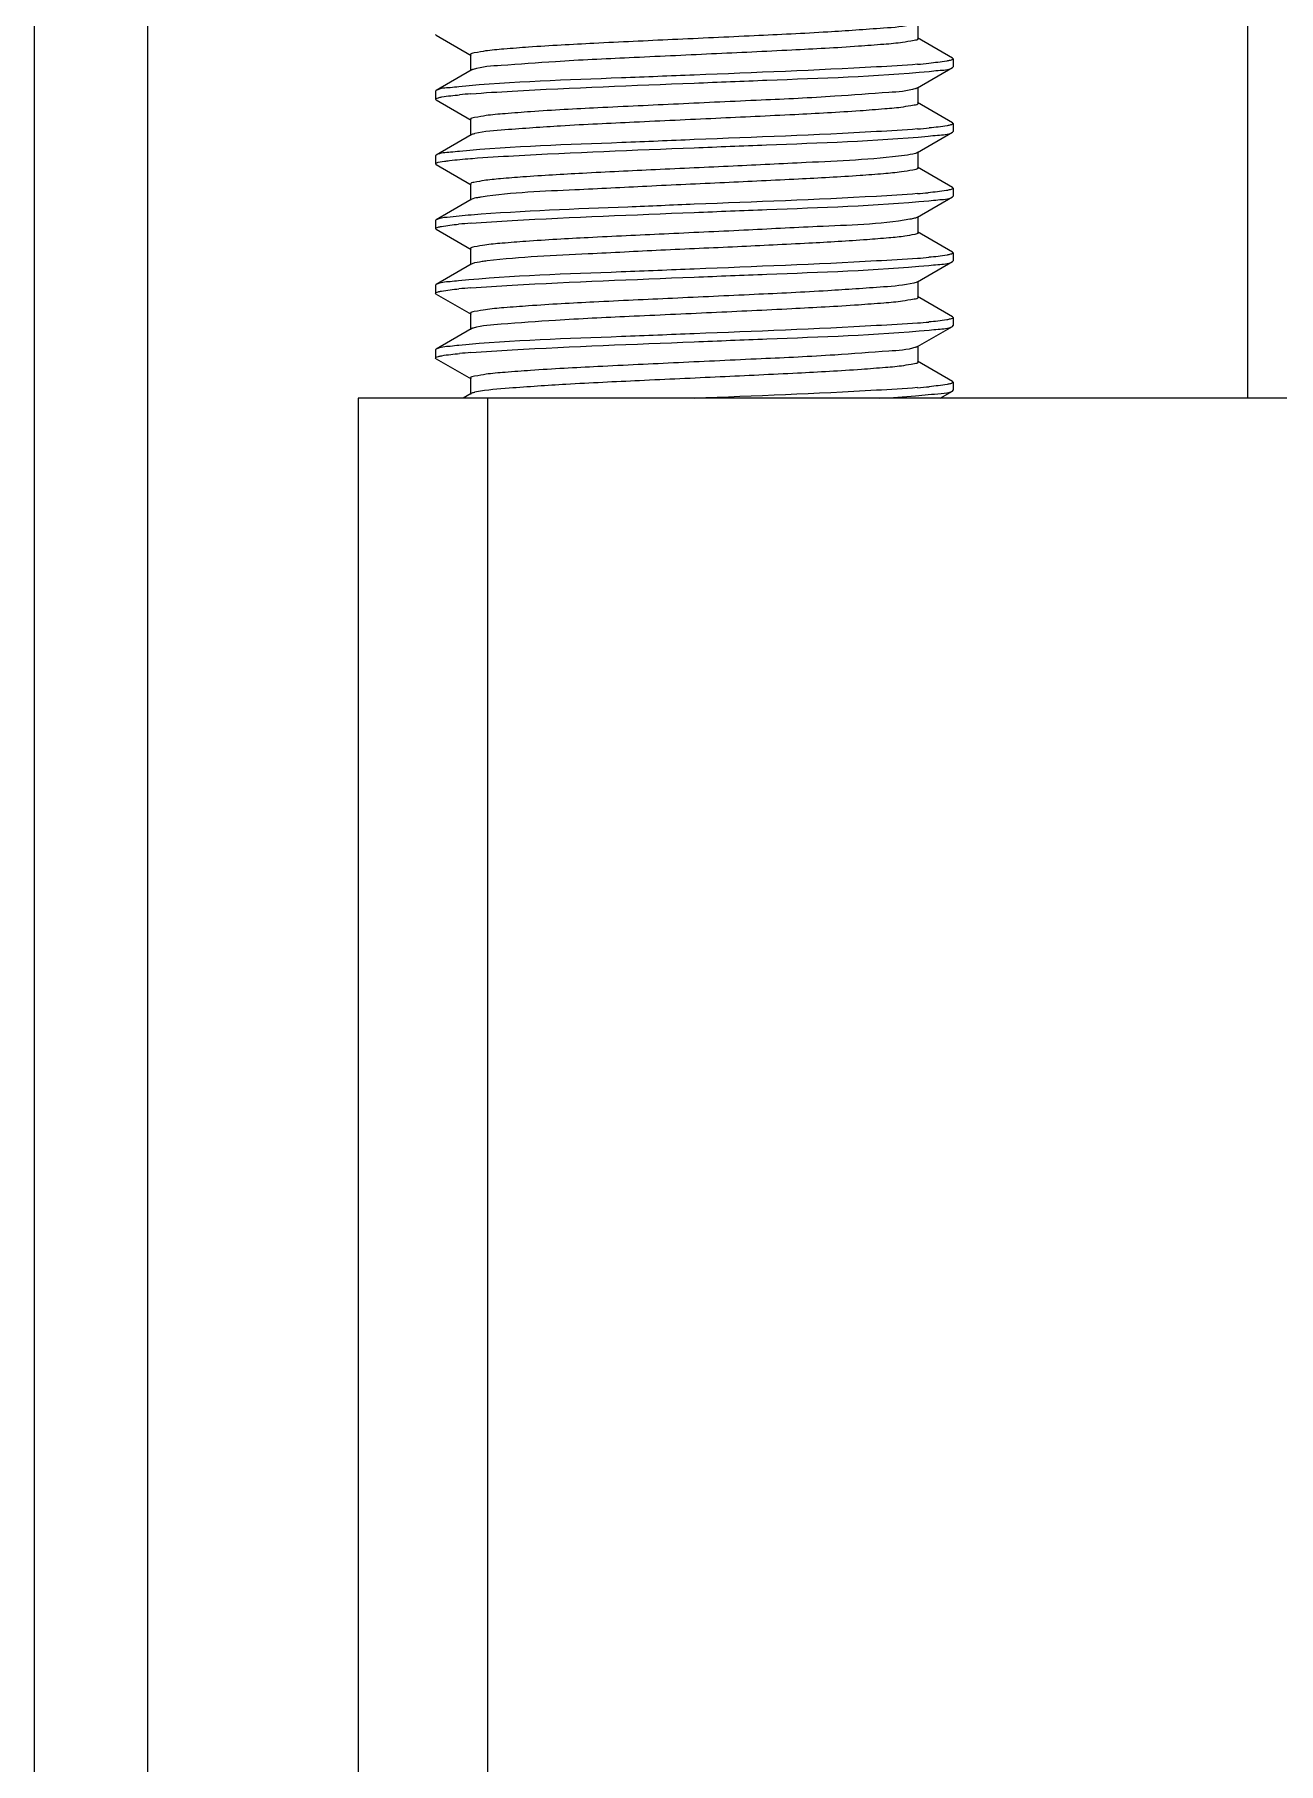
# Model space of a CAD drawing. Extents: x -1396510 to 1250330, y -1892470 to 1623980.
# Drawn here: x -1160499.3 to -1160316.3, y -62091 to -61836.6 of the extents above; entities that cross this region are included whole.
import ezdxf

# ---------------------------------------------------------------- set-up
doc = ezdxf.new("R2010")
doc.units = 0
doc.header["$LTSCALE"] = 1000
doc.header["$MEASUREMENT"] = 0

msp = doc.modelspace()

# ---------------------------------------------------------------- linework, layer by layer
at = {"linetype": 'Continuous'}
for p, q in [((-1160499.34, -63130.51), (-1160499.34, -61616.54)), ((-1160482.68, -62918.5), (-1160482.68, -61686.9)), ((-1160320.85, -61890.08), (-1160320.85, -61687.16)), ((-1160440.26, -61836.66), (-1160440.35, -61836.56)), ((-1160440.26, -61836.66), (-1160435.09, -61839.65)), ((-1160364.28, -61840.02), (-1160369.45, -61837.03)), ((-1160369.35, -61837.15), (-1160369.35, -61834.77)), ((-1160435.2, -61839.53), (-1160435.2, -61841.91)), ((-1160435.09, -61841.79), (-1160440.26, -61844.78)), ((-1160369.45, -61844.41), (-1160364.28, -61841.42)), ((-1160364.28, -61840.02), (-1160364.19, -61840.13)), ((-1160364.28, -61841.42), (-1160364.19, -61841.31)), ((-1160364.19, -61840.13), (-1160364.19, -61841.32)), ((-1160440.26, -61844.78), (-1160440.35, -61844.89)), ((-1160440.35, -61844.88), (-1160440.35, -61846.07)), ((-1160369.45, -61844.41), (-1160369.64, -61844.49)), ((-1160369.35, -61846.67), (-1160369.35, -61844.29)), ((-1160440.26, -61846.18), (-1160440.35, -61846.07)), ((-1160440.26, -61846.18), (-1160435.09, -61849.17)), ((-1160364.28, -61849.54), (-1160369.45, -61846.55)), ((-1160435.2, -61849.05), (-1160435.2, -61851.43)), ((-1160364.28, -61849.54), (-1160364.19, -61849.64)), ((-1160364.19, -61849.64), (-1160364.19, -61850.83)), ((-1160435.09, -61851.31), (-1160440.26, -61854.3)), ((-1160369.45, -61853.93), (-1160364.28, -61850.94)), ((-1160364.28, -61850.94), (-1160364.19, -61850.83)), ((-1160440.26, -61854.3), (-1160440.35, -61854.4)), ((-1160440.35, -61854.4), (-1160440.35, -61855.59)), ((-1160435.19, -61854.8), (-1160434.92, -61854.78)), ((-1160369.35, -61856.19), (-1160369.35, -61853.81)), ((-1160440.26, -61855.7), (-1160440.35, -61855.59)), ((-1160440.26, -61855.7), (-1160435.09, -61858.69)), ((-1160364.28, -61859.06), (-1160369.45, -61856.07)), ((-1160435.2, -61858.57), (-1160435.2, -61860.95)), ((-1160364.28, -61859.06), (-1160364.19, -61859.16)), ((-1160364.19, -61859.16), (-1160364.19, -61860.35)), ((-1160435.09, -61860.83), (-1160440.26, -61863.82)), ((-1160369.45, -61863.45), (-1160364.28, -61860.46)), ((-1160364.28, -61860.46), (-1160364.19, -61860.35)), ((-1160440.26, -61863.82), (-1160440.35, -61863.92)), ((-1160440.35, -61863.92), (-1160440.35, -61865.11)), ((-1160440.26, -61865.22), (-1160440.35, -61865.11)), ((-1160440.26, -61865.22), (-1160435.09, -61868.21)), ((-1160369.35, -61865.71), (-1160369.35, -61863.33)), ((-1160364.28, -61868.58), (-1160369.45, -61865.59)), ((-1160435.09, -61870.35), (-1160440.26, -61873.34)), ((-1160435.2, -61868.09), (-1160435.2, -61870.47)), ((-1160434.95, -61870.28), (-1160435.09, -61870.35)), ((-1160369.45, -61872.97), (-1160364.28, -61869.98)), ((-1160364.28, -61868.58), (-1160364.19, -61868.68)), ((-1160364.28, -61869.98), (-1160364.19, -61869.87)), ((-1160364.19, -61868.68), (-1160364.19, -61869.87)), ((-1160369.35, -61875.23), (-1160369.35, -61872.85)), ((-1160440.26, -61873.34), (-1160440.35, -61873.44)), ((-1160440.35, -61873.44), (-1160440.35, -61874.63)), ((-1160440.26, -61874.74), (-1160440.35, -61874.63)), ((-1160440.26, -61874.74), (-1160435.09, -61877.73)), ((-1160365.44, -61877.43), (-1160369.45, -61875.11)), ((-1160435.2, -61877.61), (-1160435.2, -61879.99)), ((-1160364.28, -61878.1), (-1160365.44, -61877.43)), ((-1160435.09, -61879.87), (-1160440.26, -61882.86)), ((-1160369.45, -61882.49), (-1160364.28, -61879.5)), ((-1160364.28, -61878.1), (-1160364.19, -61878.2)), ((-1160364.28, -61879.5), (-1160364.19, -61879.39)), ((-1160364.19, -61878.2), (-1160364.19, -61879.39)), ((-1160440.26, -61882.86), (-1160440.35, -61882.96)), ((-1160440.35, -61882.96), (-1160440.35, -61884.15)), ((-1160369.45, -61882.49), (-1160369.64, -61882.57)), ((-1160369.35, -61884.75), (-1160369.35, -61882.37)), ((-1160440.26, -61884.26), (-1160440.35, -61884.15)), ((-1160440.26, -61884.26), (-1160435.09, -61887.25)), ((-1160364.28, -61887.62), (-1160369.45, -61884.63)), ((-1160435.2, -61887.13), (-1160435.2, -61889.51)), ((-1160364.28, -61887.62), (-1160364.19, -61887.72)), ((-1160364.19, -61887.72), (-1160364.19, -61888.91)), ((-1160451.74, -61890.08), (-1160451.74, -63356.1)), ((-1160256.59, -61890.08), (-1160451.74, -61890.08)), ((-1160435.09, -61889.39), (-1160436.29, -61890.08)), ((-1160434.31, -61889.15), (-1160434.58, -61889.21)), ((-1160432.7, -61890.08), (-1160432.7, -63356.1)), ((-1160366.12, -61890.08), (-1160364.28, -61889.02)), ((-1160364.28, -61889.02), (-1160364.19, -61888.91))]:
    msp.add_line(p, q, dxfattribs=at)
for centre, radius, start, end in [((-1160377.83, -61733.02), 108.23, 274.4571, 275.3372), ((-1160370.36, -61842.41), 2.2, 287.9093, 289.044), ((-1160426.76, -61952.68), 107.73, 94.4567, 95.35), ((-1160433.39, -61856.11), 5.11, 103.4604, 104.3304), ((-1160377.71, -61743.97), 106.8, 274.4562, 275.3759), ((-1160378.02, -61749.71), 110.59, 274.4593, 275.2731), ((-1160427.03, -61968.44), 104.44, 94.4466, 95.4488), ((-1160377.81, -61761.83), 107.98, 274.4571, 275.3429), ((-1160426.97, -61978.73), 105.21, 94.4523, 95.4224), ((-1160377.83, -61771.1), 108.23, 274.4571, 275.3372), ((-1160370.36, -61880.49), 2.2, 287.9093, 289.044), ((-1160426.76, -61990.76), 107.73, 94.4567, 95.35), ((-1160433.39, -61894.19), 5.11, 103.4604, 104.3304), ((-1160377.71, -61782.05), 106.8, 274.4562, 275.3759)]:
    msp.add_arc(centre, radius, start, end, dxfattribs=at)
for points, knots in [([(-1160369.96, -61835.06), (-1160371.42, -61835.41), (-1160375.67, -61835.71), (-1160383.48, -61836.27), (-1160393.84, -61836.76), (-1160405.32, -61837.29), (-1160416.37, -61837.81), (-1160424.71, -61838.25), (-1160429.93, -61838.66), (-1160432.77, -61838.89), (-1160434.1, -61839.19), (-1160435.2, -61839.32), (-1160435.2, -61839.53)], [0, 0, 0, 0, 0.068576, 0.194029, 0.359725, 0.543506, 0.720761, 0.867753, 0.923531, 0.964877, 0.99049, 1, 1, 1, 1]), ([(-1160369.35, -61837.15), (-1160369.35, -61837.36), (-1160370.47, -61837.49), (-1160371.84, -61837.8), (-1160374.75, -61838.03), (-1160380.09, -61838.45), (-1160388.6, -61838.89), (-1160399.83, -61839.42), (-1160411.42, -61839.96), (-1160421.77, -61840.43), (-1160429.39, -61841.04), (-1160433.48, -61841.28), (-1160434.8, -61841.68)], [0, 0, 0, 0, 0.009703, 0.035887, 0.07813, 0.135078, 0.284815, 0.464601, 0.649729, 0.81476, 0.937049, 1, 1, 1, 1]), ([(-1160434.8, -61841.68), (-1160434.86, -61841.69), (-1160434.96, -61841.72), (-1160435.05, -61841.77), (-1160435.09, -61841.79)], [0, 0, 0, 0, 0.569522, 1, 1, 1, 1]), ([(-1160369.41, -61840.93), (-1160371.43, -61841.09), (-1160382.38, -61841.75), (-1160393.34, -61842.15), (-1160402.27, -61842.51)], [0, 0, 0, 0, 0.184553, 1, 1, 1, 1]), ([(-1160402.27, -61843.69), (-1160398.71, -61843.55), (-1160387.18, -61843.06), (-1160375.64, -61842.72), (-1160367.7, -61841.97)], [0, 0, 0, 0, 0.309073, 1, 1, 1, 1]), ([(-1160364.63, -61840.36), (-1160364.8, -61840.4), (-1160365.83, -61840.6), (-1160366.88, -61840.7), (-1160367.76, -61840.79)], [0, 0, 0, 0, 0.163341, 1, 1, 1, 1]), ([(-1160367.7, -61841.97), (-1160367.26, -61841.93), (-1160366.14, -61841.77), (-1160364.9, -61841.78), (-1160364.28, -61841.42)], [0, 0, 0, 0, 0.379133, 1, 1, 1, 1]), ([(-1160364.19, -61840.13), (-1160364.19, -61840.18), (-1160364.37, -61840.29), (-1160364.52, -61840.33), (-1160364.63, -61840.36)], [0, 0, 0, 0, 0.314295, 1, 1, 1, 1]), ([(-1160436.91, -61844.24), (-1160437.34, -61844.28), (-1160438.44, -61844.43), (-1160439.65, -61844.43), (-1160440.26, -61844.78)], [0, 0, 0, 0, 0.378727, 1, 1, 1, 1]), ([(-1160402.27, -61842.51), (-1160405.85, -61842.65), (-1160417.4, -61843.14), (-1160428.97, -61843.47), (-1160436.91, -61844.24)], [0, 0, 0, 0, 0.309586, 1, 1, 1, 1]), ([(-1160369.68, -61844.51), (-1160370.95, -61844.92), (-1160375, -61845.13), (-1160382.54, -61845.77), (-1160392.89, -61846.23), (-1160404.51, -61846.77), (-1160415.8, -61847.3), (-1160424.37, -61847.75), (-1160429.75, -61848.17), (-1160432.68, -61848.4), (-1160434.06, -61848.71), (-1160435.19, -61848.84), (-1160435.2, -61849.05)], [0, 0, 0, 0, 0.061098, 0.182334, 0.347135, 0.532706, 0.713328, 0.863975, 0.921317, 0.963856, 0.990226, 1, 1, 1, 1]), ([(-1160435.13, -61845.27), (-1160433.11, -61845.11), (-1160422.17, -61844.45), (-1160411.21, -61844.05), (-1160402.27, -61843.69)], [0, 0, 0, 0, 0.184541, 1, 1, 1, 1]), ([(-1160440.35, -61846.07), (-1160440.35, -61846.02), (-1160440.18, -61845.91), (-1160440.03, -61845.88), (-1160439.93, -61845.85)], [0, 0, 0, 0, 0.315177, 1, 1, 1, 1]), ([(-1160439.93, -61845.85), (-1160439.76, -61845.8), (-1160438.73, -61845.6), (-1160437.68, -61845.5), (-1160436.8, -61845.42)], [0, 0, 0, 0, 0.16229, 1, 1, 1, 1]), ([(-1160369.35, -61846.67), (-1160369.35, -61846.88), (-1160370.44, -61847.01), (-1160371.78, -61847.31), (-1160374.61, -61847.54), (-1160379.83, -61847.95), (-1160388.18, -61848.39), (-1160399.23, -61848.91), (-1160410.71, -61849.44), (-1160421.07, -61849.93), (-1160428.88, -61850.49), (-1160433.13, -61850.79), (-1160434.58, -61851.14)], [0, 0, 0, 0, 0.009517, 0.035128, 0.076492, 0.132277, 0.279305, 0.456588, 0.640385, 0.806077, 0.931494, 1, 1, 1, 1]), ([(-1160364.57, -61849.86), (-1160364.73, -61849.9), (-1160365.77, -61850.12), (-1160366.82, -61850.22), (-1160367.7, -61850.3)], [0, 0, 0, 0, 0.159053, 1, 1, 1, 1]), ([(-1160364.19, -61849.64), (-1160364.19, -61849.69), (-1160364.35, -61849.8), (-1160364.48, -61849.83), (-1160364.57, -61849.86)], [0, 0, 0, 0, 0.319254, 1, 1, 1, 1]), ([(-1160402.27, -61852.02), (-1160405.83, -61852.17), (-1160417.34, -61852.66), (-1160428.87, -61853), (-1160436.8, -61853.75)], [0, 0, 0, 0, 0.308784, 1, 1, 1, 1]), ([(-1160434.66, -61851.16), (-1160434.74, -61851.18), (-1160434.89, -61851.22), (-1160435.04, -61851.28), (-1160435.09, -61851.31)], [0, 0, 0, 0, 0.585672, 1, 1, 1, 1]), ([(-1160369.41, -61850.45), (-1160371.43, -61850.61), (-1160382.37, -61851.27), (-1160393.33, -61851.67), (-1160402.27, -61852.02)], [0, 0, 0, 0, 0.184509, 1, 1, 1, 1]), ([(-1160402.27, -61853.21), (-1160398.74, -61853.07), (-1160387.26, -61852.59), (-1160375.77, -61852.24), (-1160367.86, -61851.5)], [0, 0, 0, 0, 0.307895, 1, 1, 1, 1]), ([(-1160367.86, -61851.5), (-1160367.4, -61851.46), (-1160366.22, -61851.3), (-1160364.93, -61851.31), (-1160364.28, -61850.94)], [0, 0, 0, 0, 0.380051, 1, 1, 1, 1]), ([(-1160436.8, -61853.75), (-1160437.24, -61853.79), (-1160438.38, -61853.95), (-1160439.63, -61853.94), (-1160440.26, -61854.3)], [0, 0, 0, 0, 0.379378, 1, 1, 1, 1]), ([(-1160439.04, -61855.2), (-1160438.79, -61855.16), (-1160437.52, -61854.99), (-1160436.23, -61854.88), (-1160435.19, -61854.8)], [0, 0, 0, 0, 0.190958, 1, 1, 1, 1]), ([(-1160371.33, -61854.34), (-1160376.13, -61854.98), (-1160384.56, -61855.31), (-1160396.78, -61855.95), (-1160407.77, -61856.43), (-1160418.06, -61856.94), (-1160425.71, -61857.36), (-1160430.45, -61857.75), (-1160433.01, -61857.97), (-1160434.22, -61858.24), (-1160435.2, -61858.38), (-1160435.2, -61858.57)], [0, 0, 0, 0, 0.226556, 0.394464, 0.573122, 0.741029, 0.877994, 0.929534, 0.967621, 0.99116, 1, 1, 1, 1]), ([(-1160434.92, -61854.78), (-1160432.9, -61854.62), (-1160422.02, -61853.97), (-1160411.13, -61853.57), (-1160402.27, -61853.21)], [0, 0, 0, 0, 0.186017, 1, 1, 1, 1]), ([(-1160369.45, -61853.93), (-1160369.53, -61853.98), (-1160370.14, -61854.19), (-1160370.78, -61854.26), (-1160371.33, -61854.34)], [0, 0, 0, 0, 0.140461, 1, 1, 1, 1]), ([(-1160440.35, -61855.59), (-1160440.35, -61855.55), (-1160439.9, -61855.23), (-1160439.45, -61855.26), (-1160439.04, -61855.2)], [0, 0, 0, 0, 0.092798, 1, 1, 1, 1]), ([(-1160369.37, -61856.25), (-1160369.54, -61856.44), (-1160370.46, -61856.55), (-1160372.06, -61856.85), (-1160374.71, -61857.07), (-1160379.73, -61857.46), (-1160387.55, -61857.87), (-1160397.99, -61858.38), (-1160408.97, -61858.86), (-1160420.9, -61859.51), (-1160429.06, -61859.79), (-1160433.62, -61860.48)], [0, 0, 0, 0, 0.011937, 0.038615, 0.07957, 0.133598, 0.274096, 0.443272, 0.620779, 0.785256, 1, 1, 1, 1]), ([(-1160369.35, -61856.19), (-1160369.35, -61856.2), (-1160369.35, -61856.22), (-1160369.36, -61856.24), (-1160369.37, -61856.25)], [0, 0, 0, 0, 0.463467, 1, 1, 1, 1]), ([(-1160369.42, -61859.97), (-1160371.44, -61860.13), (-1160382.38, -61860.79), (-1160393.34, -61861.19), (-1160402.27, -61861.54)], [0, 0, 0, 0, 0.184619, 1, 1, 1, 1]), ([(-1160364.64, -61859.4), (-1160364.81, -61859.44), (-1160365.88, -61859.65), (-1160366.96, -61859.75), (-1160367.86, -61859.83)], [0, 0, 0, 0, 0.163149, 1, 1, 1, 1]), ([(-1160364.19, -61859.16), (-1160364.19, -61859.22), (-1160364.38, -61859.33), (-1160364.53, -61859.37), (-1160364.64, -61859.4)], [0, 0, 0, 0, 0.312916, 1, 1, 1, 1]), ([(-1160435.13, -61864.31), (-1160433.11, -61864.15), (-1160422.17, -61863.49), (-1160411.21, -61863.09), (-1160402.27, -61862.73)], [0, 0, 0, 0, 0.184504, 1, 1, 1, 1]), ([(-1160433.62, -61860.48), (-1160433.8, -61860.51), (-1160434.29, -61860.59), (-1160434.81, -61860.67), (-1160435.09, -61860.83)], [0, 0, 0, 0, 0.353551, 1, 1, 1, 1]), ([(-1160402.27, -61861.54), (-1160405.53, -61861.67), (-1160416.47, -61862.13), (-1160427.41, -61862.52), (-1160435.08, -61863.12)], [0, 0, 0, 0, 0.297814, 1, 1, 1, 1]), ([(-1160402.27, -61862.73), (-1160398.72, -61862.59), (-1160387.21, -61862.1), (-1160375.68, -61861.76), (-1160367.75, -61861.01)], [0, 0, 0, 0, 0.308711, 1, 1, 1, 1]), ([(-1160367.75, -61861.01), (-1160367.31, -61860.97), (-1160366.16, -61860.81), (-1160364.91, -61860.82), (-1160364.28, -61860.46)], [0, 0, 0, 0, 0.379419, 1, 1, 1, 1]), ([(-1160440.35, -61865.11), (-1160440.35, -61865.07), (-1160440.19, -61864.96), (-1160440.06, -61864.93), (-1160439.96, -61864.9)], [0, 0, 0, 0, 0.319044, 1, 1, 1, 1]), ([(-1160435.08, -61863.12), (-1160436.27, -61863.21), (-1160437.96, -61863.45), (-1160439.78, -61863.54), (-1160440.26, -61863.82)], [0, 0, 0, 0, 0.683777, 1, 1, 1, 1]), ([(-1160439.96, -61864.9), (-1160439.8, -61864.85), (-1160438.81, -61864.65), (-1160437.8, -61864.55), (-1160436.95, -61864.47)], [0, 0, 0, 0, 0.160861, 1, 1, 1, 1]), ([(-1160370.55, -61863.74), (-1160375.04, -61864.51), (-1160383.24, -61864.72), (-1160395.29, -61865.41), (-1160406.55, -61865.89), (-1160417.22, -61866.41), (-1160425.22, -61866.84), (-1160430.2, -61867.24), (-1160432.89, -61867.47), (-1160434.16, -61867.75), (-1160435.2, -61867.89), (-1160435.2, -61868.09)], [0, 0, 0, 0, 0.210773, 0.377666, 0.558838, 0.731273, 0.873076, 0.926648, 0.966309, 0.990838, 1, 1, 1, 1]), ([(-1160369.45, -61863.45), (-1160369.57, -61863.52), (-1160369.95, -61863.63), (-1160370.32, -61863.7), (-1160370.55, -61863.74)], [0, 0, 0, 0, 0.374139, 1, 1, 1, 1]), ([(-1160369.35, -61865.71), (-1160369.35, -61865.89), (-1160370.29, -61866.04), (-1160371.48, -61866.3), (-1160373.96, -61866.52), (-1160378.59, -61866.9), (-1160386.07, -61867.32), (-1160396.17, -61867.81), (-1160407.01, -61868.29), (-1160419.28, -61868.92), (-1160427.82, -61869.28), (-1160432.75, -61869.88)], [0, 0, 0, 0, 0.008683, 0.031763, 0.069103, 0.119686, 0.254361, 0.420111, 0.597552, 0.765912, 1, 1, 1, 1]), ([(-1160432.75, -61869.88), (-1160433, -61869.91), (-1160433.74, -61870.01), (-1160434.49, -61870.11), (-1160434.95, -61870.28)], [0, 0, 0, 0, 0.341642, 1, 1, 1, 1]), ([(-1160369.41, -61869.49), (-1160371.43, -61869.64), (-1160382.38, -61870.31), (-1160393.34, -61870.71), (-1160402.27, -61871.06)], [0, 0, 0, 0, 0.184538, 1, 1, 1, 1]), ([(-1160367.76, -61870.53), (-1160367.31, -61870.49), (-1160366.17, -61870.33), (-1160364.91, -61870.34), (-1160364.28, -61869.98)], [0, 0, 0, 0, 0.379512, 1, 1, 1, 1]), ([(-1160364.58, -61868.9), (-1160364.75, -61868.95), (-1160365.79, -61869.16), (-1160366.86, -61869.26), (-1160367.75, -61869.34)], [0, 0, 0, 0, 0.159502, 1, 1, 1, 1]), ([(-1160364.19, -61868.68), (-1160364.19, -61868.73), (-1160364.35, -61868.84), (-1160364.48, -61868.87), (-1160364.58, -61868.9)], [0, 0, 0, 0, 0.318137, 1, 1, 1, 1]), ([(-1160436.95, -61872.8), (-1160437.37, -61872.84), (-1160438.46, -61872.99), (-1160439.66, -61872.99), (-1160440.26, -61873.34)], [0, 0, 0, 0, 0.378482, 1, 1, 1, 1]), ([(-1160402.27, -61871.06), (-1160405.86, -61871.21), (-1160417.42, -61871.7), (-1160429, -61872.03), (-1160436.95, -61872.8)], [0, 0, 0, 0, 0.309919, 1, 1, 1, 1]), ([(-1160435.14, -61873.83), (-1160433.12, -61873.67), (-1160422.17, -61873.01), (-1160411.21, -61872.61), (-1160402.27, -61872.25)], [0, 0, 0, 0, 0.184493, 1, 1, 1, 1]), ([(-1160402.27, -61872.25), (-1160398.72, -61872.11), (-1160387.21, -61871.62), (-1160375.69, -61871.28), (-1160367.76, -61870.53)], [0, 0, 0, 0, 0.308641, 1, 1, 1, 1]), ([(-1160440.35, -61874.63), (-1160440.35, -61874.58), (-1160440.19, -61874.48), (-1160440.06, -61874.44), (-1160439.96, -61874.42)], [0, 0, 0, 0, 0.318595, 1, 1, 1, 1]), ([(-1160439.96, -61874.42), (-1160439.8, -61874.37), (-1160438.79, -61874.17), (-1160437.77, -61874.07), (-1160436.91, -61873.98)], [0, 0, 0, 0, 0.160696, 1, 1, 1, 1]), ([(-1160369.96, -61873.14), (-1160371.42, -61873.49), (-1160375.67, -61873.79), (-1160383.48, -61874.35), (-1160393.84, -61874.84), (-1160405.32, -61875.37), (-1160416.37, -61875.89), (-1160424.71, -61876.33), (-1160429.93, -61876.74), (-1160432.77, -61876.97), (-1160434.1, -61877.27), (-1160435.2, -61877.4), (-1160435.2, -61877.61)], [0, 0, 0, 0, 0.068576, 0.194029, 0.359725, 0.543506, 0.720761, 0.867753, 0.923531, 0.964877, 0.99049, 1, 1, 1, 1]), ([(-1160369.35, -61875.23), (-1160369.35, -61875.44), (-1160370.47, -61875.57), (-1160371.84, -61875.88), (-1160374.75, -61876.11), (-1160380.09, -61876.52), (-1160388.6, -61876.97), (-1160399.83, -61877.5), (-1160411.42, -61878.04), (-1160421.77, -61878.51), (-1160429.39, -61879.12), (-1160433.48, -61879.36), (-1160434.8, -61879.75)], [0, 0, 0, 0, 0.009703, 0.035887, 0.07813, 0.135078, 0.284815, 0.464601, 0.649729, 0.81476, 0.937049, 1, 1, 1, 1]), ([(-1160369.45, -61872.97), (-1160369.51, -61873.01), (-1160369.68, -61873.07), (-1160369.86, -61873.12), (-1160369.96, -61873.14)], [0, 0, 0, 0, 0.406881, 1, 1, 1, 1]), ([(-1160434.8, -61879.75), (-1160434.86, -61879.77), (-1160434.96, -61879.8), (-1160435.05, -61879.84), (-1160435.09, -61879.87)], [0, 0, 0, 0, 0.569522, 1, 1, 1, 1]), ([(-1160369.41, -61879.01), (-1160371.43, -61879.16), (-1160382.38, -61879.83), (-1160393.34, -61880.23), (-1160402.27, -61880.58)], [0, 0, 0, 0, 0.184553, 1, 1, 1, 1]), ([(-1160402.27, -61881.77), (-1160398.71, -61881.63), (-1160387.18, -61881.14), (-1160375.64, -61880.8), (-1160367.7, -61880.05)], [0, 0, 0, 0, 0.309073, 1, 1, 1, 1]), ([(-1160364.63, -61878.43), (-1160364.8, -61878.48), (-1160365.83, -61878.68), (-1160366.88, -61878.78), (-1160367.76, -61878.86)], [0, 0, 0, 0, 0.163341, 1, 1, 1, 1]), ([(-1160367.7, -61880.05), (-1160367.26, -61880.01), (-1160366.14, -61879.85), (-1160364.9, -61879.86), (-1160364.28, -61879.5)], [0, 0, 0, 0, 0.379133, 1, 1, 1, 1]), ([(-1160364.19, -61878.2), (-1160364.19, -61878.26), (-1160364.37, -61878.37), (-1160364.52, -61878.4), (-1160364.63, -61878.43)], [0, 0, 0, 0, 0.314295, 1, 1, 1, 1]), ([(-1160436.91, -61882.31), (-1160437.34, -61882.35), (-1160438.44, -61882.51), (-1160439.65, -61882.51), (-1160440.26, -61882.86)], [0, 0, 0, 0, 0.378727, 1, 1, 1, 1]), ([(-1160402.27, -61880.58), (-1160405.85, -61880.73), (-1160417.4, -61881.22), (-1160428.97, -61881.55), (-1160436.91, -61882.31)], [0, 0, 0, 0, 0.309586, 1, 1, 1, 1]), ([(-1160369.68, -61882.58), (-1160370.95, -61883), (-1160375, -61883.21), (-1160382.54, -61883.84), (-1160392.89, -61884.3), (-1160404.51, -61884.85), (-1160415.8, -61885.38), (-1160424.37, -61885.83), (-1160429.75, -61886.25), (-1160432.68, -61886.47), (-1160434.06, -61886.79), (-1160435.19, -61886.91), (-1160435.2, -61887.13)], [0, 0, 0, 0, 0.061098, 0.182334, 0.347135, 0.532706, 0.713328, 0.863975, 0.921317, 0.963856, 0.990226, 1, 1, 1, 1]), ([(-1160435.13, -61883.35), (-1160433.11, -61883.19), (-1160422.17, -61882.53), (-1160411.21, -61882.13), (-1160402.27, -61881.77)], [0, 0, 0, 0, 0.184541, 1, 1, 1, 1]), ([(-1160440.35, -61884.15), (-1160440.35, -61884.1), (-1160440.18, -61883.99), (-1160440.03, -61883.96), (-1160439.93, -61883.93)], [0, 0, 0, 0, 0.315177, 1, 1, 1, 1]), ([(-1160439.93, -61883.93), (-1160439.76, -61883.88), (-1160438.73, -61883.68), (-1160437.68, -61883.58), (-1160436.8, -61883.49)], [0, 0, 0, 0, 0.16229, 1, 1, 1, 1]), ([(-1160369.35, -61884.75), (-1160369.35, -61884.95), (-1160370.41, -61885.08), (-1160371.71, -61885.38), (-1160374.48, -61885.6), (-1160379.58, -61886.01), (-1160387.75, -61886.44), (-1160398.61, -61886.96), (-1160409.98, -61887.48), (-1160420.34, -61887.97), (-1160428.33, -61888.51), (-1160432.73, -61888.84), (-1160434.31, -61889.15)], [0, 0, 0, 0, 0.009331, 0.03439, 0.074877, 0.129528, 0.273875, 0.448678, 0.631138, 0.797452, 0.925949, 1, 1, 1, 1]), ([(-1160364.57, -61887.94), (-1160364.73, -61887.98), (-1160365.77, -61888.19), (-1160366.82, -61888.29), (-1160367.7, -61888.38)], [0, 0, 0, 0, 0.159053, 1, 1, 1, 1]), ([(-1160364.19, -61887.72), (-1160364.19, -61887.77), (-1160364.35, -61887.87), (-1160364.48, -61887.91), (-1160364.57, -61887.94)], [0, 0, 0, 0, 0.319254, 1, 1, 1, 1]), ([(-1160434.66, -61889.23), (-1160434.74, -61889.26), (-1160434.89, -61889.3), (-1160435.04, -61889.35), (-1160435.09, -61889.39)], [0, 0, 0, 0, 0.585672, 1, 1, 1, 1]), ([(-1160369.41, -61888.52), (-1160371.43, -61888.68), (-1160382.37, -61889.35), (-1160393.33, -61889.75), (-1160402.27, -61890.1)], [0, 0, 0, 0, 0.184509, 1, 1, 1, 1]), ([(-1160374.96, -61890.08), (-1160373.2, -61889.99), (-1160370.18, -61889.84), (-1160366.69, -61889.4), (-1160364.78, -61889.31), (-1160364.28, -61889.02)], [0.4083765, 0.4083765, 0.4083765, 0.4083765, 0.6983381, 0.9049221, 1, 1, 1, 1])]:
    msp.add_open_spline(points, degree=3, knots=knots, dxfattribs=at)

doc.saveas('drawing.dxf')
